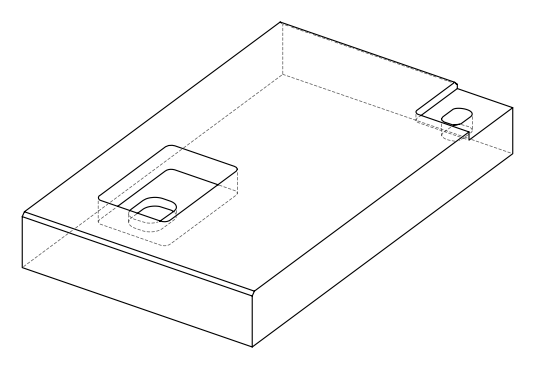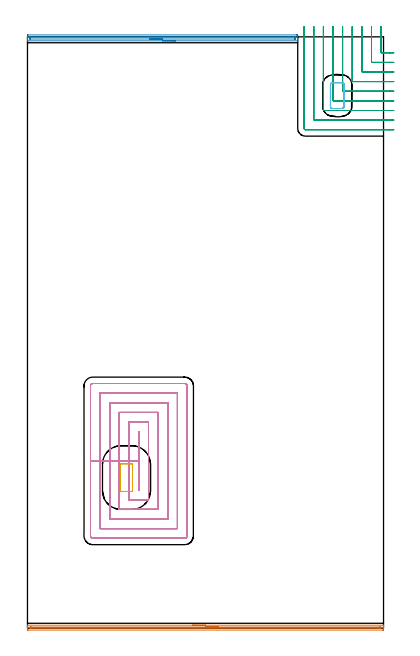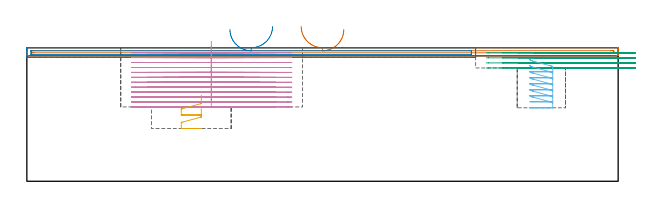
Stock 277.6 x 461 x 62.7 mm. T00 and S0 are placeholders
(PLAN: 6 operations, 3 tool changes, 54.1 min)
(1 AREA_MILL | FG_CHAMFER_SURFACE | UGT0205_001 | 4.6 min | 2003 mm3)
(2 AREA_MILL_1 | FG_CHAMFER_SURFACE_1 | UGT0205_001 | 3.54 min | 2256 mm3)
(3 MILL_CORNER_NOTCH_RECTANGULAR | CORNER_NOTCH_RECTANGULAR | NXT0201_013 | Follow Part, ap 2.5, ae 75% | 7.26 min | 49095 mm3)
(4 MILL_RECTANGULAR_POCKET | POCKET_RECTANGULAR_STRAIGHT | NXT0201_013 | Follow Part, ap 2.5, ae 75% | 36.71 min | 308684 mm3)
(5 MILL_RECTANGULAR_POCKET_1 | POCKET_RECTANGULAR_STRAIGHT_1 | UGT0201_006 | Follow Part, ap 7, ae 75% | 0.55 min | 16893 mm3)
(6 MILL_RECTANGULAR_POCKET_2 | POCKET_RECTANGULAR_STRAIGHT_2 | NXT0201_011 | Follow Part, ap 3, ae 75% | 1.48 min | 12717 mm3)
(TOOL UGT0205_001 | Chamfer Mill 20 x 3 x 45 deg. | D20 FL50 Z2)
(TOOL NXT0201_013 | ENDMILL 10mm | D10 FL30 Z4)
(TOOL UGT0201_006 | End Mill 28 mm | D28 FL25 Z2)
(TOOL NXT0201_011 | ENDMILL 12mm [2P460-1200-NA 1630] | D12 FL38 Z6)
(OP 1 AREA_MILL)
G17 G21 G94 G90
T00 M6
G54
G17 G0 G90 X128.8 Y2.3 S1061 M3
G43 Z72.7 H0
G94 G1 X128.838 Z71.828 F250.
X128.952 Z70.964
X129.141 Z70.112
X129.403 Z69.28
X129.737 Z68.474
X130.14 Z67.7
X130.608 Z66.964
X131.14 Z66.272
X131.729 Z65.629
X132.372 Z65.04
X133.064 Z64.508
X133.8 Z64.04
X134.574 Z63.637
X135.38 Z63.303
X136.212 Z63.041
X137.063 Z62.852
X137.928 Z62.738
X138.8 Z62.7
X277.416
X277.59 Y2.297 Z62.688
X277.593 Y2.252 Z62.644
X277.6 Y1.834 Z62.234
Y1.577 Z61.977
Y0.845 Z61.24
Y-0.411 Z59.986
X277.597 Y-0.934 Z59.461
X277.592 Y-1.491 Z58.905
X277.531 Y-1.493 Z58.903
X276.969 Y-1.5 Z58.9
X0.631
X0.069 Y-1.493 Z58.903
X0.008 Y-1.491 Z58.905
X0. Y-0.934 Z59.46
Y0.479 Z60.875
Y0.845 Z61.24
Y1.578 Z61.977
Y1.834 Z62.234
X0.007 Y2.252 Z62.644
X0.01 Y2.297 Z62.688
X0.184 Y2.3 Z62.7
X138.8
Y0.886 Z61.286
X274.245
X275.141 Y0.883 Z61.283
X275.18 Y0.881 Z61.281
X275.59 Y0.845 Z61.245
X275.595 Y0.432 Z60.832
X275.59 Y-0.045 Z60.355
X275.217 Y-0.081 Z60.319
X275.18 Y-0.083 Z60.317
X274.327 Y-0.086 Z60.314
X3.355
X2.459 Y-0.083 Z60.317
X2.42 Y-0.081 Z60.319
X2.01 Y-0.045 Z60.355
X2.005 Y0.368 Z60.768
X2.01 Y0.845 Z61.245
X2.383 Y0.881 Z61.281
X2.42 Y0.883 Z61.283
X3.273 Y0.886 Z61.286
X138.8
X139.672 Z61.324
X140.536 Z61.438
X141.388 Z61.626
X142.22 Z61.889
X143.026 Z62.223
X143.8 Z62.625
X144.536 Z63.094
X145.228 Z63.625
X145.871 Z64.215
X146.46 Z64.858
X146.991 Z65.55
X147.46 Z66.286
X147.863 Z67.06
X148.197 Z67.866
X148.459 Z68.698
X148.648 Z69.549
X148.762 Z70.414
X148.8 Z71.286
G0 Z72.7
M5
M2
(OP 2 AREA_MILL_1)
G17 G21 G94 G90
T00 M6
G54
G17 G0 G90 X115.35 Y457.9 S1061 M3
G43 Z72.7 H0
G94 G1 X115.312 Z71.828 F250.
X115.198 Z70.963
X115.009 Z70.112
X114.747 Z69.28
X114.413 Z68.474
X114.01 Z67.7
X113.542 Z66.964
X113.01 Z66.272
X112.421 Z65.629
X111.778 Z65.039
X111.086 Z64.508
X110.35 Z64.04
X109.576 Z63.637
X108.77 Z63.303
X107.938 Z63.041
X107.086 Z62.852
X106.222 Z62.738
X105.35 Z62.7
X0.147
X0.009 Y457.903 Z62.688
X0. Y457.927 Z62.663
Y458.247 Z62.352
Y458.728 Z61.871
Y459.313 Z61.282
Y461.379 Z59.218
X0.004 Y461.974 Z58.621
X0.008 Y462.491 Z58.105
X0.07 Y462.493 Z58.103
X0.593 Y462.5 Z58.1
X209.578
X210.107 Y462.499 Z58.101
X210.63 Y462.493 Z58.103
X210.692 Y462.491 Z58.105
X210.7 Y461.974 Z58.621
Y461.379 Z59.218
Y461.087 Z59.51
Y459.313 Z61.282
Y458.728 Z61.871
Y458.247 Z62.352
Y457.927 Z62.663
X210.691 Y457.903 Z62.688
X210.554 Y457.9 Z62.7
X105.35
Y459.314 Z61.286
X2.153 Y459.315 Z61.285
X2.042 Y459.316 Z61.284
X2.016 Y459.318 Z61.282
X2.01 Y459.32 Z61.28
X2.006 Y459.327 Z61.273
X2.002 Y459.364 Z61.236
X2.001 Y459.451 Z61.149
X2. Y459.687 Z60.913
Y460.2 Z60.4
Y460.574 Z60.026
X2.003 Y460.948 Z59.652
X2.007 Y461.054 Z59.546
X2.01 Y461.08 Z59.52
X2.016 Y461.082 Z59.518
X2.042 Y461.084 Z59.516
X2.153 Y461.085 Z59.515
X2.376 Y461.086 Z59.514
X208.547 Y461.085 Z59.515
X208.658 Y461.084 Z59.516
X208.684 Y461.082 Z59.518
X208.69 Y461.08 Z59.52
X208.694 Y461.073 Z59.527
X208.698 Y461.036 Z59.564
X208.699 Y460.949 Z59.651
X208.7 Y460.713 Z59.887
Y460.2 Z60.4
Y459.826 Z60.774
X208.697 Y459.452 Z61.148
X208.693 Y459.346 Z61.254
X208.69 Y459.32 Z61.28
X208.684 Y459.318 Z61.282
X208.658 Y459.316 Z61.284
X208.547 Y459.315 Z61.285
X208.324 Y459.314 Z61.286
X105.35
X104.478 Z61.324
X103.614 Z61.438
X102.762 Z61.627
X101.93 Z61.889
X101.124 Z62.223
X100.35 Z62.626
X99.614 Z63.094
X98.922 Z63.625
X98.279 Z64.215
X97.69 Z64.858
X97.158 Z65.55
X96.69 Z66.286
X96.287 Z67.06
X95.953 Z67.866
X95.691 Z68.698
X95.502 Z69.549
X95.388 Z70.414
X95.35 Z71.286
G0 Z72.7
M5
M2
(OP 3 MILL_CORNER_NOTCH_RECTANGULAR)
G17 G21 G94 G90
T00 M6
G54
G17 G0 G90 X275.7 Y469. S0 M3
G43 Z72.7 H0
Z60.325
G94 G1 Y466. F250.
Y449.095 F500.
G3 X276.195 Y448.6 R0.5
G1 X282.6
X285.6 F250.
G0 Z72.7
X268.2 Y469.
Z60.325
G1 Y466.
Y441.595 F500.
G3 X268.695 Y441.1 R0.5
G1 X282.6
X285.6 F250.
G0 Z72.7
X260.7 Y469.
Z60.325
G1 Y466.
Y434.096 F500.
G3 X261.196 Y433.6 R0.5
G1 X282.6
X285.6 F250.
G0 Z72.7
X253.2 Y469.
Z60.325
G1 Y466.
Y426.596 F500.
G3 X253.696 Y426.1 R0.5
G1 X282.6
X285.6 F250.
G0 Z72.7
X245.7 Y469.
Z60.325
G1 Y466.
Y419.096 F500.
G3 X246.196 Y418.6 R0.5
G1 X282.6
X285.6 F250.
G0 Z72.7
X238.2 Y469.
Z60.325
G1 Y466.
Y411.596 F500.
G3 X238.696 Y411.1 R0.5
G1 X282.6
X285.6 F250.
G0 Z72.7
X230.7 Y469.
Z60.325
G1 Y466.
Y404.096 F500.
G3 X231.196 Y403.6 R0.5
G1 X282.6
X285.6 F250.
G0 Z72.7
X223.2 Y469.
Z60.325
G1 Y466.
Y396.597 F500.
G3 X223.697 Y396.1 R0.5
G1 X282.6
X285.6 F250.
G0 Z72.7
X215.7 Y469.
Z60.325
G1 Y466.
Y389.6 F500.
G3 X216.7 Y388.6 R1.
G1 X282.6
X285.6 F250.
G0 Z72.7
X275.7 Y469.
Z57.95
G1 Y466.
Y449.095 F500.
G3 X276.195 Y448.6 R0.5
G1 X282.6
X285.6 F250.
G0 Z72.7
X268.2 Y469.
Z57.95
G1 Y466.
Y441.595 F500.
G3 X268.695 Y441.1 R0.5
G1 X282.6
X285.6 F250.
G0 Z72.7
X260.7 Y469.
Z57.95
G1 Y466.
Y434.096 F500.
G3 X261.196 Y433.6 R0.5
G1 X282.6
X285.6 F250.
G0 Z72.7
X253.2 Y469.
Z57.95
G1 Y466.
Y426.596 F500.
G3 X253.696 Y426.1 R0.5
G1 X282.6
X285.6 F250.
G0 Z72.7
X245.7 Y469.
Z57.95
G1 Y466.
Y419.096 F500.
G3 X246.196 Y418.6 R0.5
G1 X282.6
X285.6 F250.
G0 Z72.7
X238.2 Y469.
Z57.95
G1 Y466.
Y411.596 F500.
G3 X238.696 Y411.1 R0.5
G1 X282.6
X285.6 F250.
G0 Z72.7
X230.7 Y469.
Z57.95
G1 Y466.
Y404.096 F500.
G3 X231.196 Y403.6 R0.5
G1 X282.6
X285.6 F250.
G0 Z72.7
X223.2 Y469.
Z57.95
G1 Y466.
Y396.597 F500.
G3 X223.697 Y396.1 R0.5
G1 X282.6
X285.6 F250.
G0 Z72.7
X215.7 Y469.
Z57.95
G1 Y466.
Y389.6 F500.
G3 X216.7 Y388.6 R1.
G1 X282.6
X285.6 F250.
G0 Z72.7
X275.7 Y469.
Z55.575
G1 Y466.
Y449.095 F500.
G3 X276.195 Y448.6 R0.5
G1 X282.6
X285.6 F250.
G0 Z72.7
X268.2 Y469.
Z55.575
G1 Y466.
Y441.595 F500.
G3 X268.695 Y441.1 R0.5
G1 X282.6
X285.6 F250.
G0 Z72.7
X260.7 Y469.
Z55.575
G1 Y466.
Y434.096 F500.
G3 X261.196 Y433.6 R0.5
G1 X282.6
X285.6 F250.
G0 Z72.7
X253.2 Y469.
Z55.575
G1 Y466.
Y426.596 F500.
G3 X253.696 Y426.1 R0.5
G1 X282.6
X285.6 F250.
G0 Z72.7
X245.7 Y469.
Z55.575
G1 Y466.
Y419.096 F500.
G3 X246.196 Y418.6 R0.5
G1 X282.6
X285.6 F250.
G0 Z72.7
X238.2 Y469.
Z55.575
G1 Y466.
Y411.596 F500.
G3 X238.696 Y411.1 R0.5
G1 X282.6
X285.6 F250.
G0 Z72.7
X230.7 Y469.
Z55.575
G1 Y466.
Y404.096 F500.
G3 X231.196 Y403.6 R0.5
G1 X282.6
X285.6 F250.
G0 Z72.7
X223.2 Y469.
Z55.575
G1 Y466.
Y396.597 F500.
G3 X223.697 Y396.1 R0.5
G1 X282.6
X285.6 F250.
G0 Z72.7
X215.7 Y469.
Z55.575
G1 Y466.
Y389.6 F500.
G3 X216.7 Y388.6 R1.
G1 X282.6
X285.6 F250.
G0 Z72.7
X275.7 Y469.
Z53.2
G1 Y466.
Y449.095 F500.
G3 X276.195 Y448.6 R0.5
G1 X282.6
X285.6 F250.
G0 Z72.7
X268.2 Y469.
Z53.2
G1 Y466.
Y441.595 F500.
G3 X268.695 Y441.1 R0.5
G1 X282.6
X285.6 F250.
G0 Z72.7
X260.7 Y469.
Z53.2
G1 Y466.
Y434.096 F500.
G3 X261.196 Y433.6 R0.5
G1 X282.6
X285.6 F250.
G0 Z72.7
X253.2 Y469.
Z53.2
G1 Y466.
Y426.596 F500.
G3 X253.696 Y426.1 R0.5
G1 X282.6
X285.6 F250.
G0 Z72.7
X245.7 Y469.
Z53.2
G1 Y466.
Y419.096 F500.
G3 X246.196 Y418.6 R0.5
G1 X282.6
X285.6 F250.
G0 Z72.7
X238.2 Y469.
Z53.2
G1 Y466.
Y411.596 F500.
G3 X238.696 Y411.1 R0.5
G1 X282.6
X285.6 F250.
G0 Z72.7
X230.7 Y469.
Z53.2
G1 Y466.
Y404.096 F500.
G3 X231.196 Y403.6 R0.5
G1 X282.6
X285.6 F250.
G0 Z72.7
X223.2 Y469.
Z53.2
G1 Y466.
Y396.597 F500.
G3 X223.697 Y396.1 R0.5
G1 X282.6
X285.6 F250.
G0 Z72.7
X215.7 Y469.
Z53.2
G1 Y466.
Y389.6 F500.
G3 X216.7 Y388.6 R1.
G1 X282.6
X285.6 F250.
G0 Z72.7
M5
M2
(OP 4 MILL_RECTANGULAR_POCKET)
G17 G21 G94 G90
T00 M6
G54
G17 G0 G90 X86.6 Y150.242 S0 M3
G43 Z72.7 H0
Z65.7
G94 G1 Y130.4 Z60.383 F250.
Y107.6 F500.
X86.9
Y153.2
X86.6
Y130.4
X79.1
Y100.1
X94.4
Y160.7
X79.1
Y130.4
X71.6
Y92.6
X101.9
Y168.2
X71.6
Y130.4
X64.1
Y85.1
X109.4
Y175.7
X64.1
Y130.4
X56.6
Y77.6
X116.9
Y183.2
X56.6
Y130.4
X49.1
Y71.9
G3 X50.9 Y70.1 R1.8
G1 X122.6
G3 X124.4 Y71.9 R1.8
G1 Y188.9
G3 X122.6 Y190.7 R1.8
G1 X50.9
G3 X49.1 Y188.9 R1.8
G1 Y130.4
Y129.4
G0 X86.6 Y150.242 Z63.383
G1 Y130.4 Z58.067 F250.
Y107.6 F500.
X86.9
Y153.2
X86.6
Y130.4
X79.1
Y100.1
X94.4
Y160.7
X79.1
Y130.4
X71.6
Y92.6
X101.9
Y168.2
X71.6
Y130.4
X64.1
Y85.1
X109.4
Y175.7
X64.1
Y130.4
X56.6
Y77.6
X116.9
Y183.2
X56.6
Y130.4
X49.1
Y71.9
G3 X50.9 Y70.1 R1.8
G1 X122.6
G3 X124.4 Y71.9 R1.8
G1 Y188.9
G3 X122.6 Y190.7 R1.8
G1 X50.9
G3 X49.1 Y188.9 R1.8
G1 Y130.4
Y129.4
G0 X86.6 Y150.242 Z61.067
G1 Y130.4 Z55.75 F250.
Y107.6 F500.
X86.9
Y153.2
X86.6
Y130.4
X79.1
Y100.1
X94.4
Y160.7
X79.1
Y130.4
X71.6
Y92.6
X101.9
Y168.2
X71.6
Y130.4
X64.1
Y85.1
X109.4
Y175.7
X64.1
Y130.4
X56.6
Y77.6
X116.9
Y183.2
X56.6
Y130.4
X49.1
Y71.9
G3 X50.9 Y70.1 R1.8
G1 X122.6
G3 X124.4 Y71.9 R1.8
G1 Y188.9
G3 X122.6 Y190.7 R1.8
G1 X50.9
G3 X49.1 Y188.9 R1.8
G1 Y130.4
Y129.4
G0 X86.6 Y150.242 Z58.75
G1 Y130.4 Z53.433 F250.
Y107.6 F500.
X86.9
Y153.2
X86.6
Y130.4
X79.1
Y100.1
X94.4
Y160.7
X79.1
Y130.4
X71.6
Y92.6
X101.9
Y168.2
X71.6
Y130.4
X64.1
Y85.1
X109.4
Y175.7
X64.1
Y130.4
X56.6
Y77.6
X116.9
Y183.2
X56.6
Y130.4
X49.1
Y71.9
G3 X50.9 Y70.1 R1.8
G1 X122.6
G3 X124.4 Y71.9 R1.8
G1 Y188.9
G3 X122.6 Y190.7 R1.8
G1 X50.9
G3 X49.1 Y188.9 R1.8
G1 Y130.4
Y129.4
G0 X86.6 Y150.242 Z56.433
G1 Y130.4 Z51.117 F250.
Y107.6 F500.
X86.9
Y153.2
X86.6
Y130.4
X79.1
Y100.1
X94.4
Y160.7
X79.1
Y130.4
X71.6
Y92.6
X101.9
Y168.2
X71.6
Y130.4
X64.1
Y85.1
X109.4
Y175.7
X64.1
Y130.4
X56.6
Y77.6
X116.9
Y183.2
X56.6
Y130.4
X49.1
Y71.9
G3 X50.9 Y70.1 R1.8
G1 X122.6
G3 X124.4 Y71.9 R1.8
G1 Y188.9
G3 X122.6 Y190.7 R1.8
G1 X50.9
G3 X49.1 Y188.9 R1.8
G1 Y130.4
Y129.4
G0 X86.6 Y150.242 Z54.117
G1 Y130.4 Z48.8 F250.
Y107.6 F500.
X86.9
Y153.2
X86.6
Y130.4
X79.1
Y100.1
X94.4
Y160.7
X79.1
Y130.4
X71.6
Y92.6
X101.9
Y168.2
X71.6
Y130.4
X64.1
Y85.1
X109.4
Y175.7
X64.1
Y130.4
X56.6
Y77.6
X116.9
Y183.2
X56.6
Y130.4
X49.1
Y71.9
G3 X50.9 Y70.1 R1.8
G1 X122.6
G3 X124.4 Y71.9 R1.8
G1 Y188.9
G3 X122.6 Y190.7 R1.8
G1 X50.9
G3 X49.1 Y188.9 R1.8
G1 Y130.4
Y129.4
G0 X86.6 Y150.242 Z51.8
G1 Y130.4 Z46.483 F250.
Y107.6 F500.
X86.9
Y153.2
X86.6
Y130.4
X79.1
Y100.1
X94.4
Y160.7
X79.1
Y130.4
X71.6
Y92.6
X101.9
Y168.2
X71.6
Y130.4
X64.1
Y85.1
X109.4
Y175.7
X64.1
Y130.4
X56.6
Y77.6
X116.9
Y183.2
X56.6
Y130.4
X49.1
Y71.9
G3 X50.9 Y70.1 R1.8
G1 X122.6
G3 X124.4 Y71.9 R1.8
G1 Y188.9
G3 X122.6 Y190.7 R1.8
G1 X50.9
G3 X49.1 Y188.9 R1.8
G1 Y130.4
Y129.4
G0 X86.6 Y150.242 Z49.483
G1 Y130.4 Z44.167 F250.
Y107.6 F500.
X86.9
Y153.2
X86.6
Y130.4
X79.1
Y100.1
X94.4
Y160.7
X79.1
Y130.4
X71.6
Y92.6
X101.9
Y168.2
X71.6
Y130.4
X64.1
Y85.1
X109.4
Y175.7
X64.1
Y130.4
X56.6
Y77.6
X116.9
Y183.2
X56.6
Y130.4
X49.1
Y71.9
G3 X50.9 Y70.1 R1.8
G1 X122.6
G3 X124.4 Y71.9 R1.8
G1 Y188.9
G3 X122.6 Y190.7 R1.8
G1 X50.9
G3 X49.1 Y188.9 R1.8
G1 Y130.4
Y129.4
G0 X86.6 Y150.242 Z47.167
G1 Y130.4 Z41.85 F250.
Y107.6 F500.
X86.9
Y153.2
X86.6
Y130.4
X79.1
Y100.1
X94.4
Y160.7
X79.1
Y130.4
X71.6
Y92.6
X101.9
Y168.2
X71.6
Y130.4
X64.1
Y85.1
X109.4
Y175.7
X64.1
Y130.4
X56.6
Y77.6
X116.9
Y183.2
X56.6
Y130.4
X49.1
Y71.9
G3 X50.9 Y70.1 R1.8
G1 X122.6
G3 X124.4 Y71.9 R1.8
G1 Y188.9
G3 X122.6 Y190.7 R1.8
G1 X50.9
G3 X49.1 Y188.9 R1.8
G1 Y130.4
Y129.4
G0 X86.6 Y150.242 Z44.85
G1 Y130.4 Z39.533 F250.
Y107.6 F500.
X86.9
Y153.2
X86.6
Y130.4
X79.1
Y100.1
X94.4
Y160.7
X79.1
Y130.4
X71.6
Y92.6
X101.9
Y168.2
X71.6
Y130.4
X64.1
Y85.1
X109.4
Y175.7
X64.1
Y130.4
X56.6
Y77.6
X116.9
Y183.2
X56.6
Y130.4
X49.1
Y71.9
G3 X50.9 Y70.1 R1.8
G1 X122.6
G3 X124.4 Y71.9 R1.8
G1 Y188.9
G3 X122.6 Y190.7 R1.8
G1 X50.9
G3 X49.1 Y188.9 R1.8
G1 Y130.4
Y129.4
G0 X86.6 Y150.242 Z42.533
G1 Y130.4 Z37.217 F250.
Y107.6 F500.
X86.9
Y153.2
X86.6
Y130.4
X79.1
Y100.1
X94.4
Y160.7
X79.1
Y130.4
X71.6
Y92.6
X101.9
Y168.2
X71.6
Y130.4
X64.1
Y85.1
X109.4
Y175.7
X64.1
Y130.4
X56.6
Y77.6
X116.9
Y183.2
X56.6
Y130.4
X49.1
Y71.9
G3 X50.9 Y70.1 R1.8
G1 X122.6
G3 X124.4 Y71.9 R1.8
G1 Y188.9
G3 X122.6 Y190.7 R1.8
G1 X50.9
G3 X49.1 Y188.9 R1.8
G1 Y130.4
Y129.4
G0 X86.6 Y150.242 Z40.217
G1 Y130.4 Z34.9 F250.
Y107.6 F500.
X86.9
Y153.2
X86.6
Y130.4
X79.1
Y100.1
X94.4
Y160.7
X79.1
Y130.4
X71.6
Y92.6
X101.9
Y168.2
X71.6
Y130.4
X64.1
Y85.1
X109.4
Y175.7
X64.1
Y130.4
X56.6
Y77.6
X116.9
Y183.2
X56.6
Y130.4
X49.1
Y71.9
G3 X50.9 Y70.1 R1.8
G1 X122.6
G3 X124.4 Y71.9 R1.8
G1 Y188.9
G3 X122.6 Y190.7 R1.8
G1 X50.9
G3 X49.1 Y188.9 R1.8
G1 Y130.4
Y129.4
G0 Z72.7
M5
M2
(OP 5 MILL_RECTANGULAR_POCKET_1)
G17 G21 G94 G90
T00 M6
G54
G17 G0 G90 X81.9 Y113.21 S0 M3
G43 Z72.7 H0
Z40.433
G94 G1 Y127.7 Z36.551 F250.
Y127.771 Z36.532
X81.852 Y127.926 Z36.488
X81.757 Y128.057 Z36.445
X81.626 Y128.152 Z36.401
X81.471 Y128.2 Z36.358
X72.929 Z34.069
X72.774 Y128.152 Z34.026
X72.643 Y128.057 Z33.982
X72.548 Y127.926 Z33.939
X72.5 Y127.771 Z33.896
Y127.7 Z33.877
Y117.4 Z31.117
Y107.1 F500.
G3 X73. Y106.6 R0.5
G1 X81.4
G3 X81.9 Y107.1 R0.5
G1 Y127.7
G3 X81.4 Y128.2 R0.5
G1 X73.
G3 X72.5 Y127.7 R0.5
G1 Y117.4
Y116.4
G0 X81.9 Y113.21 Z34.117
G1 Y127.7 Z30.234 F250.
Y127.771 Z30.215
X81.852 Y127.926 Z30.172
X81.757 Y128.057 Z30.128
X81.626 Y128.152 Z30.085
X81.471 Y128.2 Z30.041
X72.929 Z27.753
X72.774 Y128.152 Z27.709
X72.643 Y128.057 Z27.666
X72.548 Y127.926 Z27.622
X72.5 Y127.771 Z27.579
Y127.7 Z27.56
Y117.4 Z24.8
Y107.1 F500.
G3 X73. Y106.6 R0.5
G1 X81.4
G3 X81.9 Y107.1 R0.5
G1 Y127.7
G3 X81.4 Y128.2 R0.5
G1 X73.
G3 X72.5 Y127.7 R0.5
G1 Y117.4
Y116.4
G0 Z72.7
M5
M2
(OP 6 MILL_RECTANGULAR_POCKET_2)
G17 G21 G94 G90
T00 M6
G54
G17 G0 G90 X236.2 Y407.559 S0 M3
G43 Z72.7 H1
Z57.24
G94 G1 Y406.9 Z57.063 F250.
Y406.766 Z57.027
X236.264 Y406.405 Z56.929
X236.4 Y406.065 Z56.831
X236.601 Y405.76 Z56.733
X236.86 Y405.501 Z56.635
X237.165 Y405.3 Z56.537
X237.505 Y405.164 Z56.439
X237.866 Y405.1 Z56.341
X245.234 Z54.366
X245.595 Y405.164 Z54.268
X245.935 Y405.3 Z54.17
X246.24 Y405.501 Z54.072
X246.499 Y405.76 Z53.974
X246.7 Y406.065 Z53.876
X246.836 Y406.405 Z53.778
X246.9 Y406.766 Z53.68
Y406.9 Z53.644
Y415.2 Z51.42
Y423.5 F500.
G3 X245.1 Y425.3 R1.8
G1 X238.
G3 X236.2 Y423.5 R1.8
G1 Y406.9
G3 X238. Y405.1 R1.8
G1 X245.1
G3 X246.9 Y406.9 R1.8
G1 Y415.2
Y416.2
G0 X236.2 Y407.559 Z54.42
G1 Y406.9 Z54.243 F250.
Y406.766 Z54.207
X236.264 Y406.405 Z54.109
X236.4 Y406.065 Z54.011
X236.601 Y405.76 Z53.913
X236.86 Y405.501 Z53.815
X237.165 Y405.3 Z53.717
X237.505 Y405.164 Z53.619
X237.866 Y405.1 Z53.521
X245.234 Z51.546
X245.595 Y405.164 Z51.448
X245.935 Y405.3 Z51.35
X246.24 Y405.501 Z51.252
X246.499 Y405.76 Z51.154
X246.7 Y406.065 Z51.056
X246.836 Y406.405 Z50.958
X246.9 Y406.766 Z50.86
Y406.9 Z50.824
Y415.2 Z48.6
Y423.5 F500.
G3 X245.1 Y425.3 R1.8
G1 X238.
G3 X236.2 Y423.5 R1.8
G1 Y406.9
G3 X238. Y405.1 R1.8
G1 X245.1
G3 X246.9 Y406.9 R1.8
G1 Y415.2
Y416.2
G0 X236.2 Y407.559 Z51.6
G1 Y406.9 Z51.423 F250.
Y406.766 Z51.387
X236.264 Y406.405 Z51.289
X236.4 Y406.065 Z51.191
X236.601 Y405.76 Z51.093
X236.86 Y405.501 Z50.995
X237.165 Y405.3 Z50.897
X237.505 Y405.164 Z50.799
X237.866 Y405.1 Z50.701
X245.234 Z48.726
X245.595 Y405.164 Z48.628
X245.935 Y405.3 Z48.53
X246.24 Y405.501 Z48.432
X246.499 Y405.76 Z48.334
X246.7 Y406.065 Z48.236
X246.836 Y406.405 Z48.138
X246.9 Y406.766 Z48.04
Y406.9 Z48.004
Y415.2 Z45.78
Y423.5 F500.
G3 X245.1 Y425.3 R1.8
G1 X238.
G3 X236.2 Y423.5 R1.8
G1 Y406.9
G3 X238. Y405.1 R1.8
G1 X245.1
G3 X246.9 Y406.9 R1.8
G1 Y415.2
Y416.2
G0 X236.2 Y407.559 Z48.78
G1 Y406.9 Z48.603 F250.
Y406.766 Z48.567
X236.264 Y406.405 Z48.469
X236.4 Y406.065 Z48.371
X236.601 Y405.76 Z48.273
X236.86 Y405.501 Z48.175
X237.165 Y405.3 Z48.077
X237.505 Y405.164 Z47.979
X237.866 Y405.1 Z47.881
X245.234 Z45.906
X245.595 Y405.164 Z45.808
X245.935 Y405.3 Z45.71
X246.24 Y405.501 Z45.612
X246.499 Y405.76 Z45.514
X246.7 Y406.065 Z45.416
X246.836 Y406.405 Z45.318
X246.9 Y406.766 Z45.22
Y406.9 Z45.184
Y415.2 Z42.96
Y423.5 F500.
G3 X245.1 Y425.3 R1.8
G1 X238.
G3 X236.2 Y423.5 R1.8
G1 Y406.9
G3 X238. Y405.1 R1.8
G1 X245.1
G3 X246.9 Y406.9 R1.8
G1 Y415.2
Y416.2
G0 X236.2 Y407.559 Z45.96
G1 Y406.9 Z45.783 F250.
Y406.766 Z45.747
X236.264 Y406.405 Z45.649
X236.4 Y406.065 Z45.551
X236.601 Y405.76 Z45.453
X236.86 Y405.501 Z45.355
X237.165 Y405.3 Z45.257
X237.505 Y405.164 Z45.159
X237.866 Y405.1 Z45.061
X245.234 Z43.086
X245.595 Y405.164 Z42.988
X245.935 Y405.3 Z42.89
X246.24 Y405.501 Z42.792
X246.499 Y405.76 Z42.694
X246.7 Y406.065 Z42.596
X246.836 Y406.405 Z42.498
X246.9 Y406.766 Z42.4
Y406.9 Z42.364
Y415.2 Z40.14
Y423.5 F500.
G3 X245.1 Y425.3 R1.8
G1 X238.
G3 X236.2 Y423.5 R1.8
G1 Y406.9
G3 X238. Y405.1 R1.8
G1 X245.1
G3 X246.9 Y406.9 R1.8
G1 Y415.2
Y416.2
G0 X236.2 Y407.559 Z43.14
G1 Y406.9 Z42.963 F250.
Y406.766 Z42.927
X236.264 Y406.405 Z42.829
X236.4 Y406.065 Z42.731
X236.601 Y405.76 Z42.633
X236.86 Y405.501 Z42.535
X237.165 Y405.3 Z42.437
X237.505 Y405.164 Z42.339
X237.866 Y405.1 Z42.241
X245.234 Z40.266
X245.595 Y405.164 Z40.168
X245.935 Y405.3 Z40.07
X246.24 Y405.501 Z39.972
X246.499 Y405.76 Z39.874
X246.7 Y406.065 Z39.776
X246.836 Y406.405 Z39.678
X246.9 Y406.766 Z39.58
Y406.9 Z39.544
Y415.2 Z37.32
Y423.5 F500.
G3 X245.1 Y425.3 R1.8
G1 X238.
G3 X236.2 Y423.5 R1.8
G1 Y406.9
G3 X238. Y405.1 R1.8
G1 X245.1
G3 X246.9 Y406.9 R1.8
G1 Y415.2
Y416.2
G0 X236.2 Y407.559 Z40.32
G1 Y406.9 Z40.143 F250.
Y406.766 Z40.107
X236.264 Y406.405 Z40.009
X236.4 Y406.065 Z39.911
X236.601 Y405.76 Z39.813
X236.86 Y405.501 Z39.715
X237.165 Y405.3 Z39.617
X237.505 Y405.164 Z39.519
X237.866 Y405.1 Z39.421
X245.234 Z37.446
X245.595 Y405.164 Z37.348
X245.935 Y405.3 Z37.25
X246.24 Y405.501 Z37.152
X246.499 Y405.76 Z37.054
X246.7 Y406.065 Z36.956
X246.836 Y406.405 Z36.858
X246.9 Y406.766 Z36.76
Y406.9 Z36.724
Y415.2 Z34.5
Y423.5 F500.
G3 X245.1 Y425.3 R1.8
G1 X238.
G3 X236.2 Y423.5 R1.8
G1 Y406.9
G3 X238. Y405.1 R1.8
G1 X245.1
G3 X246.9 Y406.9 R1.8
G1 Y415.2
Y416.2
G0 Z72.7
M5
M2
